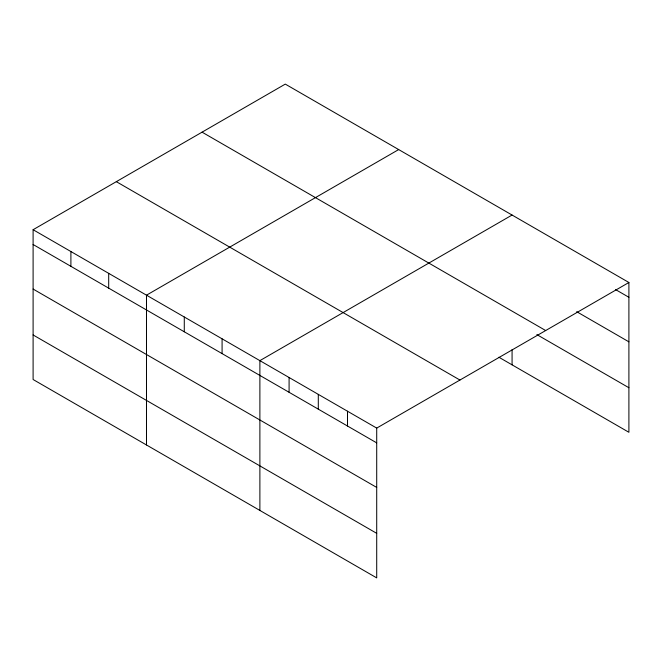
<?xml version="1.0" encoding="UTF-8"?>
<svg xmlns="http://www.w3.org/2000/svg" width="662" height="662" viewBox="0 0 662 662"><rect width="100%" height="100%" fill="white"/><g stroke="black" fill="none" stroke-linecap="round" stroke-linejoin="round"><path stroke-width="0.99" d="M376.711 487.431L376.711 428.091L33.1 229.714L33.1 379.508L376.711 577.893L376.711 487.431L33.1 289.054M498.891 357.232L628.9 432.286L628.9 282.492L285.289 84.107L33.1 229.714M398.681 149.571L146.492 295.178L146.492 444.98M512.074 215.042L259.885 360.641L259.885 510.443M376.711 428.091L628.9 282.492M615.627 289.617L628.9 297.279M576.685 311.686L628.9 341.832M202.067 132.16L545.678 330.537M536.857 334.591L628.9 387.733M116.322 181.661L459.933 380.038M33.1 244.501L376.711 442.878M33.1 334.955L376.711 533.34M512.074 349.652L512.074 364.836M347.5 411.226L347.5 426.022M318.298 394.37L318.298 409.157M289.087 377.505L289.087 392.293M222.084 338.82L222.084 353.607M184.284 316.999L184.284 331.786M108.692 273.356L108.692 288.144M70.9 251.535L70.9 266.323"/></g></svg>
